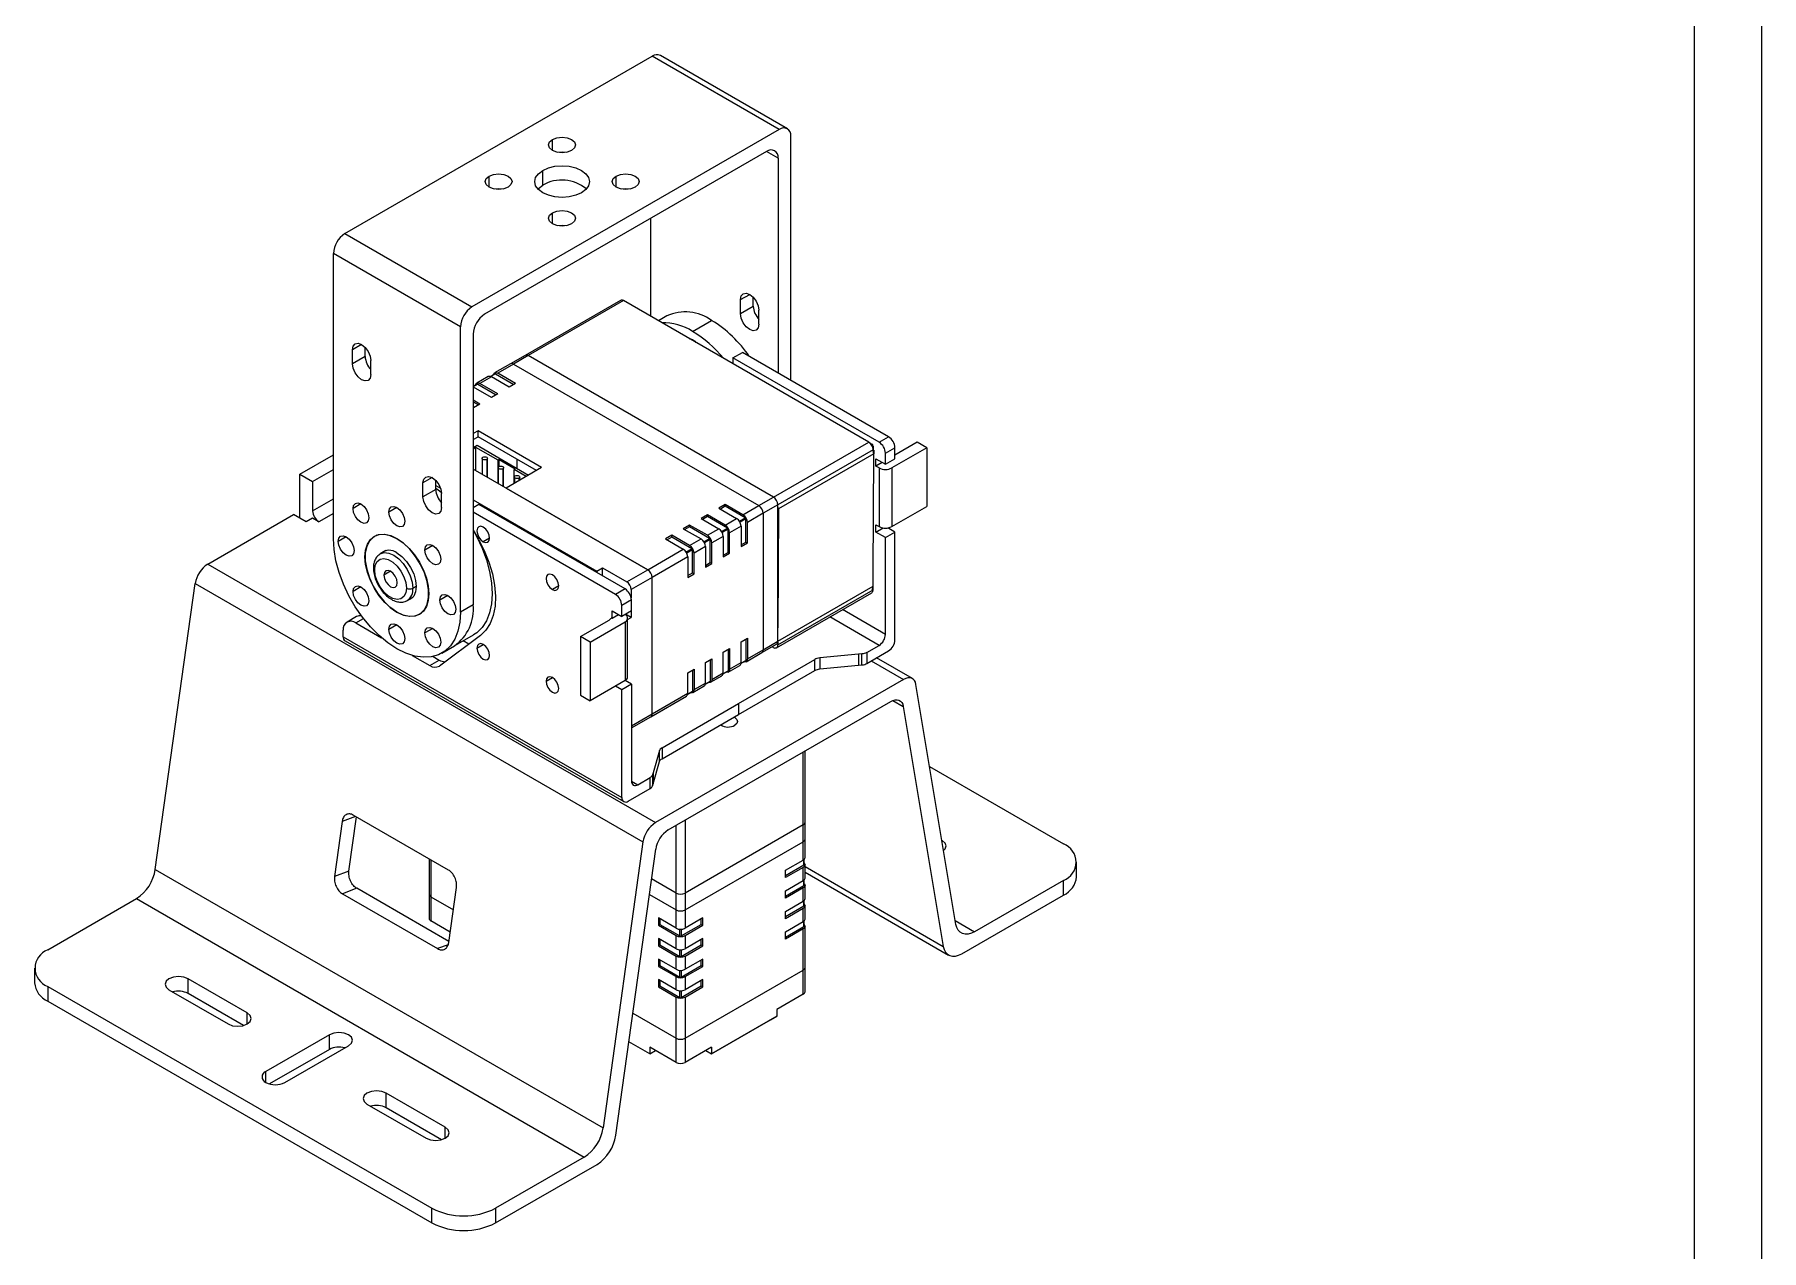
# Model space of a CAD drawing. Header units: inches. Extents: x -38 to 592, y -8 to 438.
# Drawn here: x 400.3 to 592.5, y 77.6 to 213 of the extents above; entities that cross this region are included whole.
import ezdxf

# ---------------------------------------------------------------- set-up
doc = ezdxf.new("R2010")
doc.units = ezdxf.units.IN
doc.header["$LTSCALE"] = 1.5
doc.header["$MEASUREMENT"] = 0
for name, color, linetype in [('1轮廓实线层', 7, 'Continuous'), ('2细线层', 4, 'Continuous'), ('图框层', 7, 'Continuous')]:
    doc.layers.add(name, color=color, linetype=linetype)

# ---------------------------------------------------------------- blocks, each defined once
blk = doc.blocks.new('ZwmFrameMain_A3^_^无分区图框^_^landscape')
at = {"layer": '1轮廓实线层'}
blk.add_line((390, 287), (390, 0), dxfattribs=at)
at = {"layer": '2细线层'}
blk.add_line((395, 292), (395, -5), dxfattribs=at)

msp = doc.modelspace()

# ---------------------------------------------------------------- linework, layer by layer
at = {"color": 7, "linetype": 'Continuous', "lineweight": 25}
for p, q in [((434.799, 190.837), (469.023, 210.594)), ((483.168, 202.429), (469.023, 210.594)), ((484.068, 202.518), (469.923, 210.683)), ((483.168, 202.429), (448.944, 182.672)), ((481.753, 199.979), (450.358, 181.855)), ((484.44, 174.509), (484.44, 201.694)), ((483.026, 199.244), (483.026, 175.325)), ((456.827, 196.245), (456.827, 197.878)), ((468.882, 181.608), (468.882, 192.549)), ((434.799, 190.837), (448.944, 182.672)), ((447.671, 180.467), (433.526, 188.633)), ((433.526, 156.87), (433.526, 188.633)), ((465.475, 183.408), (454.868, 177.285)), ((465.825, 183.373), (455.218, 177.25)), ((493.119, 167.616), (465.825, 183.373)), ((478.854, 181.933), (478.854, 183.485)), ((478.854, 181.933), (480.269, 182.75)), ((480.269, 182.75), (480.269, 183.764)), ((470.636, 181.674), (469.702, 181.135)), ((473.514, 179.954), (475.636, 181.179)), ((480.905, 180.75), (480.905, 182.301)), ((447.671, 148.704), (447.671, 180.467)), ((449.085, 179.651), (449.085, 149.521)), ((435.648, 176.344), (435.648, 177.895)), ((437.062, 177.16), (435.648, 176.344)), ((437.062, 177.16), (437.062, 178.175)), ((454.868, 177.285), (453.242, 176.346)), ((455.218, 177.25), (453.592, 176.311)), ((482.512, 161.493), (455.218, 177.25)), ((478.011, 176.996), (479.072, 177.608)), ((478.011, 176.996), (478.011, 176.338)), ((494.274, 167.607), (478.011, 176.996)), ((495.335, 168.22), (479.072, 177.608)), ((437.698, 175.16), (437.698, 176.712)), ((451.526, 175.234), (451.004, 174.933)), ((453.242, 176.346), (451.474, 175.325)), ((451.576, 175.229), (453.627, 174.046)), ((453.592, 176.311), (451.824, 175.291)), ((453.804, 174.148), (451.824, 175.291)), ((453.592, 176.311), (480.886, 160.554)), ((449.547, 174.091), (449.085, 173.825)), ((449.137, 173.739), (449.085, 173.766)), ((451.117, 172.596), (449.137, 173.739)), ((450.767, 174.917), (449.494, 174.182)), ((449.597, 174.086), (451.647, 172.903)), ((451.117, 174.882), (449.844, 174.148)), ((451.824, 173.005), (449.844, 174.148)), ((453.097, 173.739), (451.117, 174.882)), ((453.804, 174.148), (453.097, 173.739)), ((449.844, 171.862), (449.085, 172.3)), ((449.085, 172.096), (449.667, 171.76)), ((449.137, 171.453), (449.085, 171.483)), ((449.844, 171.862), (449.137, 171.453)), ((451.824, 173.005), (451.117, 172.596)), ((449.634, 168.881), (449.085, 168.564)), ((449.085, 167.901), (449.634, 168.218)), ((449.085, 167.01), (449.528, 167.266)), ((449.528, 167.266), (455.254, 163.961)), ((456.705, 164.799), (449.634, 168.881)), ((449.634, 168.218), (449.634, 168.881)), ((456.131, 164.467), (449.634, 168.218)), ((482.512, 161.493), (493.119, 167.616)), ((493.119, 167.616), (493.473, 167.412)), ((494.274, 167.607), (495.335, 168.22)), ((498.517, 167.607), (496.042, 166.178)), ((499.578, 166.994), (498.517, 167.607)), ((429.8, 164.044), (433.526, 166.195)), ((449.386, 167.021), (449.085, 166.847)), ((451.856, 165.595), (449.386, 167.021)), ((449.387, 164.452), (449.386, 167.021)), ((450.083, 165.809), (450.084, 164.049)), ((450.684, 163.703), (450.683, 165.809)), ((451.998, 165.677), (451.856, 165.595)), ((451.856, 163.026), (451.856, 165.595)), ((451.998, 165.677), (453.776, 164.65)), ((451.998, 164.91), (451.998, 165.677)), ((453.945, 165.729), (453.945, 164.716)), ((493.614, 166.759), (483.007, 160.636)), ((493.676, 166.313), (483.07, 160.19)), ((493.614, 167.167), (493.614, 166.759)), ((493.614, 166.63), (493.614, 166.759)), ((493.614, 153.053), (493.676, 166.313)), ((493.676, 166.724), (493.676, 166.313)), ((493.921, 165.77), (494.982, 165.158)), ((493.921, 164.953), (493.921, 165.77)), ((494.628, 165.362), (493.921, 164.953)), ((494.982, 166.382), (496.042, 166.995)), ((494.982, 165.158), (494.982, 166.382)), ((494.982, 165.158), (496.042, 165.77)), ((499.578, 166.994), (495.689, 164.749)), ((496.042, 165.77), (496.042, 166.995)), ((499.578, 166.994), (499.578, 160.462)), ((429.8, 159.145), (429.8, 164.044)), ((429.8, 164.044), (431.214, 163.228)), ((431.214, 163.228), (433.526, 164.563)), ((468.512, 153.411), (449.085, 164.626)), ((451.879, 164.773), (451.88, 163.012)), ((452.48, 162.666), (452.479, 164.773)), ((456.705, 164.799), (452.745, 162.513)), ((453.776, 164.65), (453.634, 164.569)), ((454.971, 163.797), (453.634, 164.569)), ((453.634, 163.026), (453.634, 164.569)), ((453.675, 163.736), (453.676, 163.05)), ((454.276, 163.396), (454.275, 163.737)), ((494.274, 164.749), (493.921, 164.953)), ((494.274, 164.749), (494.274, 158.217)), ((495.689, 164.749), (495.689, 158.217)), ((431.214, 163.228), (431.214, 159.962)), ((443.499, 161.523), (443.499, 163.075)), ((444.913, 162.34), (443.499, 161.523)), ((444.913, 162.34), (444.913, 163.354)), ((444.913, 162.789), (445.441, 162.484)), ((445.55, 160.339), (445.55, 161.891)), ((452.745, 162.513), (468.512, 153.411)), ((480.886, 160.554), (482.512, 161.493)), ((449.085, 161.197), (462.855, 153.248)), ((449.727, 160.668), (449.085, 160.297)), ((449.085, 160.38), (449.157, 160.339)), ((464.93, 150.667), (449.085, 159.814)), ((465.99, 151.279), (449.727, 160.668)), ((477.138, 160.677), (476.431, 160.269)), ((476.431, 160.269), (478.411, 159.126)), ((477.138, 160.473), (476.608, 160.167)), ((479.118, 159.534), (477.138, 160.677)), ((477.138, 160.473), (477.138, 160.677)), ((479.366, 159.187), (477.138, 160.473)), ((479.118, 159.534), (480.886, 160.554)), ((481.381, 159.697), (479.613, 158.677)), ((483.007, 160.636), (481.381, 159.697)), ((481.381, 159.697), (481.381, 144.509)), ((483.007, 145.448), (483.007, 160.636)), ((483.07, 160.19), (483.007, 146.938)), ((495.689, 158.217), (499.578, 160.462)), ((419.534, 154.035), (429.093, 159.554)), ((430.507, 158.737), (429.093, 159.554)), ((431.214, 159.145), (430.507, 158.737)), ((431.921, 158.737), (431.214, 159.145)), ((473.179, 158.391), (472.471, 157.983)), ((472.471, 157.983), (474.451, 156.84)), ((473.179, 158.187), (472.648, 157.881)), ((475.158, 157.248), (473.179, 158.391)), ((473.179, 158.187), (473.179, 158.391)), ((475.406, 156.901), (473.179, 158.187)), ((475.158, 159.534), (474.451, 159.126)), ((474.451, 159.126), (476.431, 157.983)), ((475.158, 159.33), (474.628, 159.024)), ((477.138, 158.391), (475.158, 159.534)), ((475.158, 159.33), (475.158, 159.534)), ((477.386, 158.044), (475.158, 159.33)), ((475.158, 157.248), (476.431, 157.983)), ((477.138, 158.391), (478.411, 159.126)), ((477.457, 155.349), (477.457, 157.921)), ((478.906, 158.268), (477.633, 157.534)), ((478.906, 158.268), (478.906, 155.982)), ((479.436, 156.492), (479.436, 159.064)), ((479.613, 156.39), (479.613, 158.677)), ((493.921, 158.421), (494.274, 158.217)), ((493.921, 157.605), (493.921, 158.421)), ((493.921, 157.605), (494.723, 158.068)), ((496.042, 157.605), (495.24, 158.068)), ((438.349, 157.262), (438.099, 157.117)), ((471.199, 157.248), (470.492, 156.84)), ((470.492, 156.84), (472.471, 155.697)), ((471.199, 157.044), (470.668, 156.738)), ((473.179, 156.105), (471.199, 157.248)), ((471.199, 157.044), (471.199, 157.248)), ((473.426, 155.758), (471.199, 157.044)), ((473.179, 156.105), (474.451, 156.84)), ((474.946, 155.982), (473.674, 155.248)), ((474.946, 155.982), (474.946, 153.696)), ((475.477, 154.206), (475.477, 156.779)), ((476.926, 157.125), (475.653, 156.391)), ((475.653, 154.104), (475.653, 156.391)), ((476.926, 157.125), (476.926, 154.839)), ((477.633, 155.247), (477.633, 157.534)), ((478.906, 156.186), (479.436, 156.492)), ((478.906, 155.982), (479.613, 156.39)), ((479.436, 156.492), (479.613, 156.39)), ((494.982, 156.992), (493.921, 157.605)), ((494.982, 156.992), (496.042, 157.605)), ((494.982, 146.214), (494.982, 156.992)), ((496.042, 145.601), (496.042, 157.605)), ((419.534, 154.035), (469.385, 125.257)), ((439.374, 155.544), (438.745, 155.181)), ((468.512, 153.411), (472.471, 155.697)), ((472.966, 154.839), (469.007, 152.554)), ((472.966, 154.839), (472.966, 152.553)), ((473.497, 153.063), (473.497, 155.636)), ((473.674, 152.961), (473.674, 155.248)), ((474.946, 153.9), (475.477, 154.206)), ((474.946, 153.696), (475.653, 154.104)), ((475.477, 154.206), (475.653, 154.104)), ((476.926, 155.043), (477.457, 155.349)), ((476.926, 154.839), (477.633, 155.247)), ((477.457, 155.349), (477.633, 155.247)), ((413.699, 120.032), (418.141, 151.88)), ((418.141, 151.88), (467.992, 123.101)), ((462.855, 153.248), (462.718, 153.168)), ((462.855, 153.248), (463.491, 153.615)), ((462.855, 153.248), (462.855, 153.089)), ((463.491, 153.615), (466.178, 152.064)), ((463.491, 152.722), (463.491, 153.615)), ((466.178, 152.064), (468.512, 153.411)), ((469.007, 152.554), (466.673, 151.206)), ((469.007, 137.366), (469.007, 152.554)), ((472.966, 152.757), (473.497, 153.063)), ((472.966, 152.553), (473.674, 152.961)), ((473.497, 153.063), (473.674, 152.961)), ((493.614, 151.571), (493.614, 153.062)), ((441.745, 149.985), (442.374, 150.348)), ((465.99, 151.279), (464.93, 150.667)), ((466.697, 150.054), (465.637, 149.442)), ((466.673, 151.206), (466.673, 150.28)), ((466.697, 148.83), (466.697, 150.054)), ((482.853, 144.727), (493.46, 150.85)), ((482.998, 145.044), (493.605, 151.167)), ((483.007, 145.448), (493.614, 151.571)), ((493.605, 151.167), (493.607, 151.534)), ((436.104, 148.202), (435.043, 147.59)), ((443.098, 148.457), (443.349, 148.601)), ((449.085, 149.521), (447.671, 148.704)), ((464.481, 148.068), (464.576, 148.013)), ((464.576, 148.83), (465.637, 148.217)), ((464.576, 148.013), (464.576, 148.83)), ((464.576, 148.013), (465.283, 148.421)), ((465.637, 148.217), (465.637, 149.442)), ((466.697, 148.83), (465.637, 148.217)), ((465.99, 148.421), (465.99, 148.421)), ((466.673, 148.104), (466.057, 148.46)), ((466.283, 147.878), (466.673, 148.104)), ((466.673, 148.816), (466.673, 148.104)), ((434.629, 145.949), (434.629, 146.674)), ((436.043, 147.491), (438.893, 145.846)), ((447.106, 144.997), (449.134, 146.168)), ((461.04, 145.972), (464.222, 147.809)), ((462.101, 145.36), (465.99, 147.605)), ((465.99, 147.605), (465.99, 141.072)), ((466.283, 141.481), (466.283, 148.013)), ((434.629, 145.949), (465.637, 128.049)), ((434.836, 145.491), (465.844, 127.591)), ((449.897, 146.1), (445.323, 142.693)), ((445.599, 144.125), (447.013, 144.941)), ((448.609, 145.141), (447.982, 145.503)), ((448.609, 145.141), (447.982, 145.503)), ((462.101, 145.36), (461.04, 145.972)), ((461.04, 145.972), (461.04, 139.44)), ((462.101, 145.36), (462.101, 138.827)), ((476.926, 144.224), (477.633, 144.632)), ((476.926, 141.938), (476.926, 144.224)), ((477.457, 144.53), (477.457, 142.162)), ((477.633, 144.632), (477.633, 142.346)), ((478.906, 145.367), (479.613, 145.775)), ((478.906, 143.081), (478.906, 145.367)), ((479.436, 145.673), (479.436, 143.305)), ((479.468, 143.168), (481.236, 144.189)), ((479.613, 145.775), (479.613, 143.489)), ((479.613, 143.489), (481.381, 144.509)), ((481.236, 144.189), (482.862, 145.128)), ((481.381, 144.509), (483.007, 145.448)), ((482.501, 144.763), (482.366, 144.841)), ((482.862, 145.128), (482.862, 145.128)), ((483, 145.354), (482.998, 145.044)), ((492.901, 144.196), (494.274, 144.989)), ((492.901, 142.971), (495.335, 144.377)), ((492.901, 144.196), (492.901, 142.971)), ((442.304, 143.877), (444.258, 142.749)), ((444.258, 142.749), (445.319, 143.361)), ((444.641, 143.752), (445.319, 143.361)), ((472.966, 141.938), (473.674, 142.346)), ((473.674, 142.346), (473.674, 140.06)), ((474.946, 143.081), (475.653, 143.489)), ((474.946, 140.795), (474.946, 143.081)), ((475.477, 143.387), (475.477, 141.019)), ((475.653, 143.489), (475.653, 141.203)), ((477.488, 142.025), (478.761, 142.76)), ((477.633, 142.346), (478.906, 143.081)), ((478.623, 138.513), (487.136, 143.427)), ((478.893, 142.958), (479.416, 143.259)), ((487.136, 142.203), (487.136, 143.427)), ((491.999, 144.001), (487.68, 143.589)), ((487.68, 143.589), (487.68, 142.364)), ((487.68, 142.364), (491.999, 142.776)), ((492.357, 144.035), (491.999, 144.001)), ((491.999, 144.001), (491.999, 142.776)), ((491.999, 142.776), (492.357, 142.81)), ((492.357, 142.81), (492.357, 144.035)), ((497.989, 141.291), (493.989, 143.6)), ((465.99, 141.072), (462.101, 138.827)), ((465.637, 140.052), (464.929, 140.46)), ((466.697, 140.664), (465.637, 140.052)), ((466.697, 140.664), (465.99, 141.072)), ((466.037, 141.101), (466.037, 141.045)), ((466.697, 140.664), (466.697, 129.886)), ((496.989, 141.192), (469.385, 125.257)), ((472.966, 139.652), (472.966, 141.938)), ((473.497, 142.244), (473.497, 139.876)), ((473.529, 139.74), (474.801, 140.474)), ((473.674, 140.06), (474.946, 140.795)), ((474.933, 140.672), (475.456, 140.973)), ((475.508, 140.883), (476.781, 141.617)), ((475.653, 141.203), (476.926, 141.938)), ((476.913, 141.815), (477.436, 142.116)), ((478.623, 137.288), (487.136, 142.203)), ((502.824, 113.926), (498.382, 140.645)), ((461.04, 139.44), (462.101, 138.827)), ((465.637, 128.049), (465.637, 140.052)), ((468.862, 137.045), (472.821, 139.331)), ((469.007, 137.366), (472.966, 139.652)), ((470.11, 133.598), (478.623, 138.513)), ((470.799, 124.44), (495.574, 138.743)), ((472.953, 139.529), (473.476, 139.831)), ((478.623, 138.513), (478.623, 137.288)), ((466.697, 135.796), (468.862, 137.045)), ((470.11, 132.374), (478.623, 137.288)), ((496.967, 138.196), (501.409, 111.476)), ((469.83, 133.284), (469.117, 130.791)), ((469.83, 132.059), (469.83, 133.284)), ((470.11, 133.598), (470.11, 132.374)), ((486.029, 125.291), (486.029, 133.232)), ((469.117, 130.791), (469.057, 130.584)), ((469.117, 129.566), (469.83, 132.059)), ((469.117, 130.791), (469.117, 129.566)), ((499.903, 131.494), (514.8, 122.895)), ((466.344, 127.64), (468.778, 129.046)), ((467.404, 129.477), (468.778, 130.27)), ((468.778, 129.046), (468.778, 130.27)), ((469.057, 130.584), (469.057, 129.36)), ((469.057, 129.36), (469.117, 129.566)), ((434.502, 125.39), (433.648, 119.267)), ((435.259, 119.862), (436.099, 125.886)), ((446.352, 119.967), (435.746, 126.09)), ((485.824, 125.005), (472.672, 117.412)), ((485.824, 123.127), (485.824, 125.005)), ((486.029, 123.413), (486.029, 125.291)), ((486.029, 123.413), (486.029, 125.291)), ((467.992, 123.101), (463.55, 91.254)), ((472.672, 115.534), (485.824, 123.127)), ((485.824, 121.086), (485.824, 123.127)), ((486.029, 121.371), (486.029, 123.413)), ((486.029, 121.371), (486.029, 123.413)), ((501.297, 123.264), (501.268, 123.281)), ((444.183, 121.22), (444.183, 117.287)), ((444.183, 121.22), (444.183, 117.287)), ((464.964, 90.437), (469.406, 122.285)), ((485.924, 120.555), (485.924, 121.158)), ((485.924, 120.555), (485.924, 121.158)), ((413.699, 120.032), (463.55, 91.254)), ((435.259, 119.862), (433.648, 119.267)), ((483.844, 119.943), (485.824, 121.086)), ((485.895, 120.514), (483.844, 119.33)), ((485.824, 120.269), (483.844, 119.126)), ((483.844, 119.126), (483.844, 119.943)), ((485.824, 118.799), (485.824, 120.269)), ((486.029, 119.085), (486.029, 120.555)), ((486.029, 119.085), (486.029, 120.555)), ((486.029, 119.726), (501.999, 110.507)), ((516.264, 119.221), (516.264, 120.854)), ((436.137, 117.937), (434.526, 117.343)), ((434.526, 117.343), (445.132, 111.22)), ((446.39, 112.018), (436.137, 117.937)), ((444.183, 117.287), (444.183, 114.593)), ((446.376, 111.92), (447.23, 118.043)), ((471.682, 117.412), (468.947, 118.992)), ((471.682, 115.534), (471.682, 117.412)), ((472.672, 117.412), (472.672, 115.534)), ((483.844, 117.656), (485.824, 118.799)), ((485.895, 118.228), (483.844, 117.044)), ((485.824, 117.983), (483.844, 116.84)), ((483.844, 116.84), (483.844, 117.656)), ((485.824, 116.513), (485.824, 117.983)), ((485.924, 118.269), (485.924, 118.872)), ((485.924, 118.269), (485.924, 118.872)), ((486.029, 116.799), (486.029, 118.269)), ((486.029, 116.799), (486.029, 118.269)), ((514.8, 118.813), (504.913, 113.105)), ((514.8, 117.179), (514.8, 118.813)), ((401.723, 111.092), (411.609, 116.799)), ((411.609, 116.799), (461.46, 88.02)), ((444.388, 117.002), (446.884, 115.561)), ((444.388, 117.002), (444.388, 114.307)), ((468.704, 117.253), (471.682, 115.534)), ((471.682, 113.493), (471.682, 115.534)), ((472.672, 115.534), (472.672, 113.493)), ((483.844, 115.37), (485.824, 116.513)), ((485.895, 115.941), (483.844, 114.758)), ((485.824, 115.696), (483.844, 114.553)), ((483.844, 114.553), (483.844, 115.37)), ((485.824, 114.227), (485.824, 115.696)), ((485.924, 115.982), (485.924, 116.586)), ((485.924, 115.982), (485.924, 116.586)), ((486.029, 114.512), (486.029, 115.982)), ((486.029, 114.512), (486.029, 115.982)), ((503.499, 110.656), (514.8, 117.179)), ((446.536, 113.067), (444.388, 114.307)), ((471.682, 113.493), (469.702, 114.636)), ((469.702, 114.636), (469.702, 113.819)), ((469.879, 113.922), (469.702, 113.819)), ((469.702, 113.819), (471.682, 112.676)), ((469.879, 114.534), (469.879, 113.922)), ((469.879, 113.922), (472.106, 112.636)), ((472.248, 112.636), (474.475, 113.922)), ((474.652, 114.636), (472.672, 113.493)), ((472.672, 112.676), (474.652, 113.819)), ((474.475, 113.922), (474.475, 114.534)), ((474.475, 113.922), (474.652, 113.819)), ((474.652, 113.819), (474.652, 114.636)), ((483.844, 113.084), (485.824, 114.227)), ((485.895, 113.655), (483.844, 112.471)), ((485.924, 113.696), (485.924, 114.3)), ((485.924, 113.696), (485.924, 114.3)), ((486.029, 109.123), (486.029, 113.696)), ((486.029, 109.123), (486.029, 113.696)), ((471.682, 111.207), (469.702, 112.35)), ((469.702, 112.35), (469.702, 111.533)), ((469.879, 111.635), (469.702, 111.533)), ((469.702, 111.533), (471.682, 110.39)), ((469.879, 112.248), (469.879, 111.635)), ((469.879, 111.635), (472.106, 110.349)), ((471.682, 111.207), (471.682, 112.676)), ((472.248, 110.349), (474.475, 111.635)), ((472.672, 112.676), (472.672, 111.207)), ((474.652, 112.35), (472.672, 111.207)), ((472.672, 110.39), (474.652, 111.533)), ((474.475, 111.635), (474.475, 112.248)), ((474.475, 111.635), (474.652, 111.533)), ((474.652, 111.533), (474.652, 112.35)), ((485.824, 113.41), (483.844, 112.267)), ((483.844, 112.267), (483.844, 113.084)), ((485.824, 108.838), (485.824, 113.41)), ((471.682, 108.92), (469.702, 110.063)), ((469.702, 110.063), (469.702, 109.247)), ((469.879, 109.961), (469.879, 109.349)), ((471.682, 108.92), (471.682, 110.39)), ((472.672, 110.39), (472.672, 108.92)), ((474.652, 110.063), (472.672, 108.92)), ((474.475, 109.349), (474.475, 109.961)), ((474.652, 109.247), (474.652, 110.063)), ((400.258, 109.051), (400.258, 107.417)), ((423.944, 104.056), (417.346, 107.865)), ((417.346, 106.232), (417.346, 107.865)), ((469.879, 109.349), (469.702, 109.247)), ((469.702, 109.247), (471.682, 108.104)), ((471.682, 106.634), (469.702, 107.777)), ((469.702, 107.777), (469.702, 106.961)), ((469.879, 109.349), (472.106, 108.063)), ((469.879, 107.675), (469.879, 107.063)), ((471.682, 106.634), (471.682, 108.104)), ((472.248, 108.063), (474.475, 109.349)), ((472.672, 108.104), (474.652, 109.247)), ((472.672, 101.245), (485.824, 108.838)), ((472.672, 108.104), (472.672, 106.634)), ((474.652, 107.777), (472.672, 106.634)), ((474.475, 109.349), (474.652, 109.247)), ((474.475, 107.063), (474.475, 107.675)), ((474.652, 106.961), (474.652, 107.777)), ((485.824, 106.143), (485.824, 108.838)), ((486.029, 106.429), (486.029, 109.123)), ((401.723, 107.01), (444.503, 82.313)), ((401.723, 107.01), (401.723, 105.376)), ((415.225, 106.64), (421.822, 102.832)), ((423.529, 102.663), (417.346, 106.232)), ((469.879, 107.063), (469.702, 106.961)), ((469.702, 106.961), (471.682, 105.818)), ((469.879, 107.063), (472.106, 105.777)), ((471.682, 101.245), (471.682, 105.818)), ((472.248, 105.777), (474.475, 107.063)), ((472.672, 105.818), (474.652, 106.961)), ((472.672, 105.818), (472.672, 101.245)), ((474.475, 107.063), (474.652, 106.961)), ((485.824, 106.143), (482.89, 104.449)), ((401.723, 105.376), (444.503, 80.68)), ((466.86, 104.029), (471.682, 101.245)), ((482.89, 104.449), (482.89, 103.714)), ((482.89, 103.714), (475.606, 99.51)), ((475.606, 99.509), (482.183, 103.306)), ((482.183, 103.306), (482.89, 103.714)), ((433.08, 101.64), (426.008, 97.558)), ((433.08, 100.007), (426.423, 96.164)), ((428.13, 96.333), (435.201, 100.415)), ((433.08, 100.007), (433.08, 101.64)), ((468.748, 99.51), (466.417, 100.855)), ((468.748, 99.509), (466.417, 100.855)), ((471.682, 98.55), (468.748, 100.244)), ((468.748, 100.244), (468.748, 99.51)), ((471.682, 98.55), (471.682, 101.245)), ((472.672, 101.245), (472.672, 98.55)), ((475.606, 100.244), (472.672, 98.55)), ((475.606, 100.244), (475.606, 99.51)), ((468.748, 99.51), (469.384, 99.877)), ((468.748, 99.509), (469.384, 99.877)), ((468.748, 99.509), (468.748, 99.51)), ((474.97, 99.877), (475.606, 99.51)), ((474.97, 99.877), (475.606, 99.509)), ((475.606, 99.51), (475.606, 99.509)), ((445.984, 91.332), (439.387, 95.141)), ((439.387, 93.508), (439.387, 95.141)), ((437.266, 93.916), (443.863, 90.108)), ((445.57, 89.939), (439.387, 93.508)), ((461.46, 88.02), (451.574, 82.313)), ((451.574, 80.68), (462.874, 87.204)), ((444.503, 80.68), (444.503, 82.313)), ((451.574, 82.313), (451.574, 80.68))]:
    msp.add_line(p, q, dxfattribs=at)
at = {"color": 1, "linetype": 'Continuous', "lineweight": 25}
for p, q in [((457.923, 200.103), (457.923, 201.327)), ((483.026, 199.244), (481.753, 199.979)), ((450.852, 196.021), (450.852, 197.245)), ((464.994, 196.021), (464.994, 197.245)), ((457.923, 191.939), (457.923, 193.163)), ((478.854, 183.485), (479.88, 184.077)), ((436.673, 178.487), (435.648, 177.895)), ((451.576, 175.229), (451.04, 174.92)), ((449.597, 174.086), (449.085, 173.791)), ((449.137, 173.739), (449.085, 173.71)), ((450.595, 165.686), (450.596, 163.753)), ((444.524, 163.667), (443.499, 163.075)), ((452.392, 164.65), (452.392, 162.717)), ((454.188, 163.614), (454.188, 163.345)), ((431.214, 159.962), (433.526, 161.297)), ((433.526, 159.664), (431.921, 158.737)), ((436.599, 160.736), (435.715, 160.225)), ((440.599, 160.34), (439.715, 159.83)), ((476.744, 157.673), (477.386, 158.044)), ((477.457, 157.921), (476.815, 157.551)), ((478.724, 158.816), (479.366, 159.187)), ((479.436, 159.064), (478.795, 158.694)), ((434.942, 157.073), (434.058, 156.563)), ((440.599, 156.87), (440.616, 156.88)), ((444.599, 156.118), (443.715, 155.607)), ((450.916, 156.931), (450.209, 156.523)), ((472.784, 155.388), (473.426, 155.758)), ((474.764, 156.531), (475.406, 156.901)), ((475.477, 156.779), (474.835, 156.408)), ((437.063, 154.848), (437.045, 154.838)), ((473.497, 155.636), (472.855, 155.265)), ((439.892, 153.236), (439.149, 152.807)), ((436.599, 151.498), (435.715, 150.987)), ((442.366, 151.358), (442.755, 151.583)), ((446.256, 150.542), (445.372, 150.032)), ((458.612, 151.614), (457.905, 151.206)), ((494.274, 144.989), (488.791, 148.154)), ((494.982, 146.214), (490.206, 148.971)), ((436.043, 147.491), (436.887, 147.978)), ((440.599, 147.275), (439.715, 146.765)), ((444.599, 146.879), (443.715, 146.369)), ((449.501, 144.683), (450.209, 145.091)), ((478.9, 142.996), (479.436, 143.305)), ((493.404, 143.262), (496.989, 141.192)), ((457.198, 140.999), (457.905, 141.407)), ((474.94, 140.71), (475.477, 141.019)), ((476.92, 141.853), (477.457, 142.162)), ((472.96, 139.567), (473.497, 139.876)), ((495.818, 138.859), (496.967, 138.196)), ((466.697, 136.033), (469.007, 137.366)), ((476.738, 136.2), (476.738, 136.09)), ((485.824, 125.005), (485.824, 133.114)), ((466.697, 129.886), (467.404, 129.477)), ((436.001, 125.943), (434.502, 125.39)), ((472.672, 125.521), (472.672, 117.412)), ((471.682, 117.412), (471.682, 124.95)), ((501.297, 123.107), (501.297, 123.264)), ((485.895, 120.514), (485.895, 121.133)), ((444.388, 121.101), (444.388, 117.002)), ((486.029, 120.355), (501.409, 111.476)), ((485.895, 118.228), (485.895, 118.847)), ((485.895, 115.941), (485.895, 116.561)), ((485.895, 113.655), (485.895, 114.274)), ((502.753, 114.352), (504.913, 113.105)), ((446.296, 111.649), (445.132, 111.22)), ((472.106, 112.636), (472.106, 113.377)), ((472.248, 113.377), (472.248, 112.636)), ((472.106, 110.349), (472.106, 111.09)), ((472.248, 111.09), (472.248, 110.349)), ((472.106, 108.063), (472.106, 108.804)), ((472.248, 108.804), (472.248, 108.063)), ((472.106, 105.777), (472.106, 106.518)), ((472.248, 106.518), (472.248, 105.777)), ((423.944, 102.832), (423.944, 104.056)), ((426.008, 96.333), (426.008, 97.558)), ((445.984, 90.108), (445.984, 91.332))]:
    msp.add_line(p, q, dxfattribs=at)
at = {"color": 7, "linetype": 'Continuous', "lineweight": 25, "flags": 128}
for points in [[(460.044, 200.103), (459.557, 199.915), (458.983, 199.849), (458.409, 199.915), (457.923, 200.103), (457.598, 200.384), (457.483, 200.715), (457.598, 201.046), (457.923, 201.327)], [(457.923, 201.327), (458.409, 201.515), (458.983, 201.581), (459.557, 201.515), (460.044, 201.327), (460.369, 201.046), (460.483, 200.715), (460.369, 200.384), (460.044, 200.103)], [(458.484, 199.899), (458.983, 199.948), (459.483, 199.899)], [(456.827, 197.878), (457.458, 198.158), (458.194, 198.334), (458.983, 198.394), (459.773, 198.334), (460.508, 198.158), (461.14, 197.878), (461.625, 197.513), (461.929, 197.089), (462.033, 196.633), (461.929, 196.177), (461.625, 195.753), (461.14, 195.388)], [(452.973, 196.021), (452.486, 195.833), (451.912, 195.767), (451.338, 195.833), (450.852, 196.021), (450.527, 196.302), (450.412, 196.633), (450.527, 196.964), (450.852, 197.245)], [(450.852, 197.245), (451.338, 197.433), (451.912, 197.499), (452.486, 197.433), (452.973, 197.245), (453.298, 196.964), (453.412, 196.633), (453.298, 196.302), (452.973, 196.021)], [(461.14, 195.388), (460.508, 195.108), (459.773, 194.932), (458.983, 194.872), (458.194, 194.932), (457.458, 195.108), (456.827, 195.388), (456.342, 195.753), (456.037, 196.177), (455.933, 196.633), (456.037, 197.089), (456.342, 197.513), (456.827, 197.878)], [(456.281, 195.817), (456.342, 195.88), (456.827, 196.245)], [(467.115, 196.021), (466.628, 195.833), (466.054, 195.767), (465.48, 195.833), (464.994, 196.021), (464.669, 196.302), (464.554, 196.633), (464.669, 196.964), (464.994, 197.245)], [(464.994, 197.245), (465.48, 197.433), (466.054, 197.499), (466.628, 197.433), (467.115, 197.245), (467.44, 196.964), (467.554, 196.633), (467.44, 196.302), (467.115, 196.021)], [(451.413, 195.817), (451.912, 195.866), (452.412, 195.817)], [(465.555, 195.817), (466.054, 195.866), (466.554, 195.817)], [(460.044, 191.939), (459.557, 191.751), (458.983, 191.685), (458.409, 191.751), (457.923, 191.939), (457.598, 192.22), (457.483, 192.551), (457.598, 192.882), (457.923, 193.163)], [(457.923, 193.163), (458.409, 193.351), (458.983, 193.417), (459.557, 193.351), (460.044, 193.163), (460.369, 192.882), (460.483, 192.551), (460.369, 192.22), (460.044, 191.939)], [(458.484, 191.734), (458.983, 191.784), (459.483, 191.734)], [(478.854, 183.485), (478.932, 183.893), (479.155, 184.149), (479.487, 184.213), (479.88, 184.077), (480.272, 183.76), (480.605, 183.312), (480.827, 182.799), (480.905, 182.301)], [(480.905, 180.75), (480.827, 180.341), (480.605, 180.086), (480.272, 180.021), (479.88, 180.157), (479.487, 180.474), (479.155, 180.923), (478.932, 181.435), (478.854, 181.933)], [(473.163, 179.137), (473.271, 179.141), (473.514, 179.056)], [(473.514, 179.056), (473.758, 178.86), (473.866, 178.731)], [(435.648, 177.895), (435.726, 178.303), (435.948, 178.559), (436.281, 178.624), (436.673, 178.488), (437.065, 178.171), (437.398, 177.722), (437.62, 177.21), (437.698, 176.712)], [(437.698, 175.16), (437.62, 174.752), (437.398, 174.496), (437.065, 174.432), (436.673, 174.568), (436.281, 174.885), (435.948, 175.333), (435.726, 175.846), (435.648, 176.344)], [(451.342, 175.128), (451.367, 175.202), (451.412, 175.274), (451.474, 175.325), (451.549, 175.353), (451.635, 175.356), (451.727, 175.335), (451.824, 175.291)], [(449.362, 173.985), (449.387, 174.059), (449.432, 174.131), (449.494, 174.182), (449.569, 174.21), (449.655, 174.213), (449.747, 174.192), (449.844, 174.148)], [(450.595, 165.686), (450.498, 165.649), (450.383, 165.636), (450.269, 165.649), (450.171, 165.686), (450.106, 165.743), (450.083, 165.809), (450.106, 165.875), (450.171, 165.931)], [(450.171, 165.931), (450.269, 165.969), (450.383, 165.982), (450.498, 165.969), (450.595, 165.931), (450.66, 165.875), (450.683, 165.809), (450.66, 165.743), (450.595, 165.686)], [(443.499, 163.075), (443.577, 163.483), (443.799, 163.738), (444.132, 163.803), (444.524, 163.667), (444.917, 163.35), (445.249, 162.901), (445.472, 162.389), (445.55, 161.891)], [(452.392, 164.65), (452.294, 164.613), (452.179, 164.6), (452.065, 164.613), (451.967, 164.65), (451.902, 164.706), (451.879, 164.773), (451.902, 164.839), (451.967, 164.895)], [(451.967, 164.895), (452.065, 164.933), (452.179, 164.946), (452.294, 164.933), (452.392, 164.895), (452.457, 164.839), (452.479, 164.773), (452.457, 164.706), (452.392, 164.65)], [(454.188, 163.614), (454.09, 163.577), (453.975, 163.563), (453.861, 163.576), (453.763, 163.614), (453.698, 163.67), (453.675, 163.736), (453.698, 163.803), (453.763, 163.859)], [(453.763, 163.859), (453.861, 163.896), (453.975, 163.91), (454.09, 163.896), (454.188, 163.859), (454.253, 163.803), (454.275, 163.737), (454.253, 163.67), (454.188, 163.614)], [(445.55, 160.339), (445.472, 159.931), (445.249, 159.675), (444.917, 159.611), (444.524, 159.747), (444.132, 160.064), (443.799, 160.513), (443.577, 161.025), (443.499, 161.523)], [(444.913, 162.494), (445.14, 162.329), (445.544, 162.015)], [(435.715, 160.225), (435.782, 160.577), (435.974, 160.798), (436.26, 160.853), (436.599, 160.736), (436.937, 160.463), (437.224, 160.076), (437.415, 159.634), (437.483, 159.205)], [(437.483, 159.205), (437.415, 158.853), (437.224, 158.633), (436.937, 158.577), (436.599, 158.695), (436.26, 158.968), (435.974, 159.354), (435.782, 159.796), (435.715, 160.225)], [(439.715, 159.83), (439.782, 160.181), (439.974, 160.402), (440.26, 160.458), (440.599, 160.34), (440.937, 160.067), (441.224, 159.68), (441.415, 159.239), (441.483, 158.809)], [(441.483, 158.809), (441.415, 158.457), (441.224, 158.237), (440.937, 158.181), (440.599, 158.299), (440.26, 158.572), (439.974, 158.958), (439.782, 159.4), (439.715, 159.83)], [(449.085, 157.814), (449.688, 156.821), (450.329, 155.554), (450.847, 154.258), (451.233, 152.962), (451.477, 151.693), (451.575, 150.479), (451.523, 149.348), (451.323, 148.323), (450.981, 147.428), (450.502, 146.682), (449.897, 146.1)], [(449.085, 157.8), (449.478, 157.09), (450.083, 155.809), (450.566, 154.507), (450.919, 153.212), (451.133, 151.95), (451.205, 150.746), (451.133, 149.625), (450.919, 148.611), (450.566, 147.723), (450.083, 146.979), (449.478, 146.396), (449.134, 146.168)], [(450.209, 158.156), (449.938, 158.25), (449.709, 158.205), (449.555, 158.029), (449.501, 157.748), (449.555, 157.404), (449.709, 157.051), (449.938, 156.741), (450.209, 156.523)], [(450.209, 156.523), (450.479, 156.429), (450.709, 156.473), (450.862, 156.65), (450.916, 156.931), (450.862, 157.275), (450.709, 157.628), (450.479, 157.938), (450.209, 158.156)], [(447.671, 148.704), (447.599, 147.584), (447.384, 146.569), (447.032, 145.681), (446.548, 144.937), (445.944, 144.353), (445.23, 143.941), (444.422, 143.709), (443.537, 143.662), (442.591, 143.801), (441.605, 144.122), (440.599, 144.62), (439.592, 145.284), (438.606, 146.101), (437.661, 147.054), (436.775, 148.124), (435.967, 149.289), (435.254, 150.524), (434.649, 151.806), (434.165, 153.108), (433.813, 154.404), (433.598, 155.666), (433.526, 156.87)], [(434.058, 156.563), (434.125, 156.915), (434.317, 157.135), (434.604, 157.191), (434.942, 157.073), (435.28, 156.8), (435.567, 156.414), (435.758, 155.972), (435.826, 155.542)], [(435.826, 155.542), (435.758, 155.191), (435.567, 154.97), (435.28, 154.914), (434.942, 155.032), (434.604, 155.305), (434.317, 155.692), (434.125, 156.133), (434.058, 156.563)], [(437.045, 154.838), (437.114, 155.599), (437.316, 156.252), (437.644, 156.772), (438.086, 157.139), (438.625, 157.338), (439.239, 157.363), (439.905, 157.211), (440.599, 156.89), (441.292, 156.411), (441.958, 155.793), (442.573, 155.059), (443.111, 154.238), (443.553, 153.361), (443.881, 152.462), (444.084, 151.576), (444.152, 150.736)], [(440.599, 156.87), (439.864, 157.205), (439.161, 157.347), (438.52, 157.29), (437.971, 157.036), (437.537, 156.596), (437.236, 155.99), (437.082, 155.244), (437.082, 154.39), (437.236, 153.467), (437.537, 152.513), (437.971, 151.572), (438.52, 150.684), (439.161, 149.887), (439.864, 149.218), (440.599, 148.704)], [(440.599, 148.704), (441.334, 148.369), (442.037, 148.227), (442.677, 148.284), (443.226, 148.538), (443.66, 148.978), (443.961, 149.584), (444.115, 150.33), (444.115, 151.184), (443.961, 152.108), (443.66, 153.061), (443.226, 154.002), (442.677, 154.89), (442.037, 155.687), (441.334, 156.356), (440.599, 156.87)], [(443.715, 155.607), (443.782, 155.959), (443.974, 156.179), (444.26, 156.235), (444.599, 156.118), (444.937, 155.845), (445.224, 155.458), (445.415, 155.016), (445.483, 154.587)], [(444.152, 150.736), (444.084, 149.975), (443.881, 149.322), (443.553, 148.802), (443.111, 148.435), (442.573, 148.236), (441.958, 148.211), (441.292, 148.363), (440.599, 148.684), (439.905, 149.163), (439.239, 149.781), (438.625, 150.515), (438.086, 151.336), (437.644, 152.213), (437.316, 153.112), (437.114, 153.998), (437.045, 154.838)], [(438.124, 153.399), (438.195, 153.933), (438.404, 154.341), (438.734, 154.59), (439.157, 154.66), (439.64, 154.545), (440.143, 154.254), (440.626, 153.812), (441.049, 153.253), (441.379, 152.624), (441.588, 151.975), (441.659, 151.358)], [(440.599, 155.277), (441.157, 154.87), (441.677, 154.321), (442.124, 153.668), (442.466, 152.954), (442.682, 152.229), (442.755, 151.542), (442.682, 150.94), (442.466, 150.464), (442.124, 150.146), (441.823, 150.03)], [(445.483, 154.587), (445.415, 154.235), (445.224, 154.014), (444.937, 153.959), (444.599, 154.076), (444.26, 154.349), (443.974, 154.736), (443.782, 155.178), (443.715, 155.607)], [(441.659, 151.358), (441.588, 150.825), (441.379, 150.417), (441.049, 150.168), (440.626, 150.098), (440.143, 150.213), (439.64, 150.503), (439.157, 150.946), (438.734, 151.504), (438.404, 152.134), (438.195, 152.783), (438.124, 153.399)], [(440.634, 151.95), (440.577, 152.311), (440.417, 152.682), (440.176, 153.007), (439.892, 153.236), (439.607, 153.335), (439.367, 153.288), (439.206, 153.103), (439.149, 152.807)], [(439.149, 152.807), (439.206, 152.447), (439.367, 152.076), (439.607, 151.751), (439.892, 151.521), (440.176, 151.423), (440.417, 151.469), (440.577, 151.655), (440.634, 151.95)], [(457.905, 152.839), (457.635, 152.933), (457.405, 152.889), (457.252, 152.712), (457.198, 152.431), (457.252, 152.087), (457.405, 151.734), (457.635, 151.424), (457.905, 151.206)], [(457.905, 151.206), (458.176, 151.112), (458.405, 151.157), (458.558, 151.333), (458.612, 151.614), (458.558, 151.958), (458.405, 152.311), (458.176, 152.621), (457.905, 152.839)], [(435.715, 150.987), (435.782, 151.339), (435.974, 151.56), (436.26, 151.615), (436.599, 151.498), (436.937, 151.225), (437.224, 150.838), (437.415, 150.396), (437.483, 149.967)], [(437.483, 149.967), (437.415, 149.615), (437.224, 149.395), (436.937, 149.339), (436.599, 149.456), (436.26, 149.729), (435.974, 150.116), (435.782, 150.558), (435.715, 150.987)], [(445.372, 150.032), (445.439, 150.383), (445.63, 150.604), (445.917, 150.66), (446.255, 150.542), (446.594, 150.269), (446.88, 149.882), (447.072, 149.441), (447.139, 149.011)], [(447.139, 149.011), (447.072, 148.659), (446.88, 148.439), (446.594, 148.383), (446.255, 148.501), (445.917, 148.774), (445.63, 149.16), (445.439, 149.602), (445.372, 150.032)], [(439.715, 146.765), (439.782, 147.117), (439.974, 147.337), (440.26, 147.393), (440.599, 147.275), (440.937, 147.002), (441.224, 146.616), (441.415, 146.174), (441.483, 145.744)], [(441.483, 145.744), (441.415, 145.393), (441.224, 145.172), (440.937, 145.116), (440.599, 145.234), (440.26, 145.507), (439.974, 145.894), (439.782, 146.336), (439.715, 146.765)], [(443.715, 146.369), (443.782, 146.721), (443.974, 146.941), (444.26, 146.997), (444.599, 146.88), (444.937, 146.607), (445.224, 146.22), (445.415, 145.778), (445.483, 145.349)], [(445.483, 145.349), (445.415, 144.997), (445.224, 144.776), (444.937, 144.721), (444.599, 144.838), (444.26, 145.111), (443.974, 145.498), (443.782, 145.94), (443.715, 146.369)], [(450.916, 143.867), (450.862, 144.21), (450.709, 144.563), (450.479, 144.873), (450.209, 145.091), (449.938, 145.185), (449.709, 145.141), (449.555, 144.964), (449.501, 144.683)], [(449.501, 144.683), (449.555, 144.339), (449.709, 143.986), (449.938, 143.677), (450.209, 143.458), (450.479, 143.364), (450.709, 143.409), (450.862, 143.585), (450.916, 143.867)], [(477.633, 142.346), (477.624, 142.24), (477.596, 142.149), (477.55, 142.077), (477.488, 142.026), (477.413, 141.998), (477.328, 141.994), (477.251, 142.01)], [(479.613, 143.489), (479.604, 143.383), (479.576, 143.292), (479.53, 143.22), (479.468, 143.168), (479.393, 143.141), (479.308, 143.137), (479.231, 143.153)], [(458.612, 140.183), (458.558, 140.526), (458.405, 140.88), (458.176, 141.189), (457.905, 141.408), (457.635, 141.502), (457.405, 141.457), (457.252, 141.281), (457.198, 140.999)], [(457.198, 140.999), (457.252, 140.656), (457.405, 140.302), (457.635, 139.993), (457.905, 139.774), (458.176, 139.68), (458.405, 139.725), (458.558, 139.901), (458.612, 140.183)], [(475.653, 141.203), (475.644, 141.097), (475.616, 141.006), (475.57, 140.934), (475.508, 140.883), (475.433, 140.855), (475.348, 140.851), (475.272, 140.867)], [(498.382, 140.645), (498.318, 140.884), (498.214, 141.082), (498.073, 141.234), (497.898, 141.335), (497.696, 141.382), (497.473, 141.373), (497.234, 141.309), (496.989, 141.192)], [(473.674, 140.06), (473.664, 139.954), (473.636, 139.863), (473.59, 139.791), (473.529, 139.74), (473.454, 139.712), (473.368, 139.708), (473.292, 139.724)], [(495.574, 138.743), (495.82, 138.86), (496.058, 138.924), (496.282, 138.932), (496.484, 138.885), (496.658, 138.784), (496.8, 138.632), (496.904, 138.434), (496.967, 138.196)], [(478.122, 136.999), (478.223, 136.947), (478.45, 136.751), (478.53, 136.519), (478.45, 136.287), (478.223, 136.09)], [(501.457, 122.148), (501.622, 122.32), (501.737, 122.652), (501.622, 122.983), (501.297, 123.264)], [(485.924, 120.768), (485.976, 120.709), (486.016, 120.634), (486.029, 120.555), (486.016, 120.476), (485.976, 120.4), (485.911, 120.33), (485.824, 120.269)], [(485.924, 120.768), (485.976, 120.709), (486.016, 120.634), (486.029, 120.555), (486.016, 120.476), (485.976, 120.4), (485.911, 120.33), (485.824, 120.269)], [(485.924, 118.481), (485.976, 118.423), (486.016, 118.347), (486.029, 118.269), (486.016, 118.19), (485.976, 118.114), (485.911, 118.044), (485.824, 117.983)], [(485.924, 118.481), (485.976, 118.423), (486.016, 118.347), (486.029, 118.269), (486.016, 118.19), (485.976, 118.114), (485.911, 118.044), (485.824, 117.983)], [(485.924, 116.195), (485.976, 116.137), (486.016, 116.061), (486.029, 115.982), (486.016, 115.903), (485.976, 115.828), (485.911, 115.758), (485.824, 115.696)], [(485.924, 116.195), (485.976, 116.137), (486.016, 116.061), (486.029, 115.982), (486.016, 115.903), (485.976, 115.828), (485.911, 115.758), (485.824, 115.696)], [(485.924, 113.909), (485.976, 113.851), (486.016, 113.775), (486.029, 113.696), (486.016, 113.617), (485.976, 113.541), (485.911, 113.471), (485.824, 113.41)], [(485.924, 113.909), (485.976, 113.851), (486.016, 113.775), (486.029, 113.696), (486.016, 113.617), (485.976, 113.541), (485.911, 113.471), (485.824, 113.41)], [(504.913, 113.105), (504.544, 112.93), (504.187, 112.834), (503.852, 112.821), (503.549, 112.892), (503.287, 113.043), (503.075, 113.271), (502.919, 113.568), (502.824, 113.926)], [(501.409, 111.476), (501.505, 111.119), (501.661, 110.821), (501.873, 110.593), (502.134, 110.442), (502.437, 110.372), (502.773, 110.385), (503.13, 110.48), (503.499, 110.656)], [(417.346, 107.865), (416.86, 108.052), (416.286, 108.118), (415.712, 108.052), (415.225, 107.865), (414.9, 107.584), (414.786, 107.252), (414.9, 106.921), (415.225, 106.64)], [(421.822, 102.832), (422.309, 102.644), (422.883, 102.578), (423.457, 102.644), (423.944, 102.832), (424.269, 103.113), (424.383, 103.444), (424.269, 103.775), (423.944, 104.056)], [(435.201, 100.415), (435.526, 100.696), (435.64, 101.027), (435.526, 101.359), (435.201, 101.64), (434.714, 101.827), (434.14, 101.893), (433.566, 101.827), (433.08, 101.64)], [(439.387, 95.141), (438.901, 95.329), (438.326, 95.395), (437.752, 95.329), (437.266, 95.141), (436.941, 94.86), (436.826, 94.529), (436.941, 94.197), (437.266, 93.916)], [(443.863, 90.108), (444.35, 89.92), (444.924, 89.854), (445.498, 89.92), (445.984, 90.108), (446.309, 90.389), (446.424, 90.72), (446.309, 91.052), (445.984, 91.332)]]:
    msp.add_lwpolyline(points, dxfattribs=at)
at = {"color": 1, "linetype": 'Continuous', "lineweight": 25, "flags": 128}
msp.add_lwpolyline([(438.745, 155.181), (439.184, 155.317), (439.696, 155.266), (440.245, 155.033), (440.794, 154.632), (441.306, 154.092), (441.745, 153.449), (442.082, 152.747), (442.294, 152.034), (442.366, 151.358)], dxfattribs=at)
at = {"color": 7, "linetype": 'Continuous', "lineweight": 25}
for centre, radius, start, end in [((469.55, 209.858), 0.905, 65.69288, 125.61758), ((483.665, 201.82), 0.786, 350.78596, 129.20329), ((482.25, 199.37), 0.786, 350.78596, 129.20329), ((458.946, 192.517), 4.289, 50.30147, 119.61929), ((436.29, 188.507), 2.766, 122.60548, 177.39452), ((450.434, 180.341), 2.766, 122.60548, 177.39452), ((482.552, 182.873), 2.287, 183.09303, 223.92767), ((451.849, 179.525), 2.766, 122.60548, 177.39452), ((470.228, 174.791), 6.121, 57.52618, 91.27912), ((472.712, 177.143), 4.984, 54.0761, 114.61344), ((468.336, 169.351), 13.899, 34.24802, 58.31846), ((466.764, 168.79), 13.047, 38.7599, 58.84097), ((439.345, 177.284), 2.287, 183.09303, 223.92767), ((455.013, 176.964), 0.352, 54.38242, 114.30712), ((450.912, 174.596), 0.352, 54.38242, 114.30712), ((451.547, 175.188), 0.0503, 54.38183, 114.31395), ((453.387, 176.025), 0.352, 54.38242, 114.30712), ((449.567, 174.045), 0.0503, 54.38183, 114.31395), ((493.307, 167.153), 0.307, 2.60519, 57.39481), ((493.446, 166.313), 1.537, 2.60548, 57.39452), ((494.507, 166.925), 1.537, 2.60548, 57.39452), ((494.982, 166.114), 1.537, 242.60967, 297.39033), ((447.196, 162.463), 2.287, 183.09303, 223.92767), ((481.933, 160.587), 1.076, 2.60548, 57.39452), ((432.75, 160.032), 1.537, 182.60548, 237.39452), ((480.306, 159.648), 1.076, 2.60548, 57.39452), ((482.156, 160.175), 0.914, 0.95511, 21.32953), ((475.852, 157.077), 1.076, 2.60548, 57.39452), ((476.559, 157.485), 1.076, 2.60548, 57.39452), ((477.303, 157.914), 0.154, 2.60548, 57.39452), ((477.831, 158.22), 1.076, 2.60548, 57.39452), ((478.539, 158.628), 1.076, 2.60548, 57.39452), ((479.283, 159.057), 0.154, 2.60548, 57.39452), ((494.982, 159.582), 1.537, 242.60967, 297.39033), ((472.599, 155.199), 1.076, 2.60548, 57.39452), ((473.343, 155.629), 0.154, 2.60548, 57.39452), ((473.872, 155.934), 1.076, 2.60548, 57.39452), ((474.579, 156.342), 1.076, 2.60548, 57.39452), ((475.323, 156.772), 0.154, 2.60548, 57.39452), ((421.233, 151.409), 3.128, 122.90592, 171.34794), ((439.741, 154.21), 1.369, 51.22143, 132.07485), ((471.892, 154.791), 1.076, 2.60548, 57.39452), ((465.599, 151.158), 1.076, 2.60548, 57.39452), ((467.932, 152.505), 1.076, 2.60548, 57.39452), ((442.013, 152.041), 0.769, 242.60967, 297.39033), ((464.101, 149.372), 1.537, 2.60548, 57.39452), ((465.162, 149.984), 1.537, 2.60548, 57.39452), ((436.481, 147.505), 0.792, 76.87933, 118.39697), ((444.127, 149.006), 4.985, 305.38471, 5.92747), ((465.835, 148.013), 0.437, 290.78342, 69.21658), ((435.491, 146.814), 0.873, 50.79671, 189.21404), ((493.446, 146.284), 1.537, 302.60548, 357.39452), ((435.119, 145.895), 0.493, 173.70115, 234.98667), ((481.048, 144.467), 0.336, 304.05635, 7.25583), ((481.038, 144.472), 0.345, 305.01333, 6.29885), ((482.696, 144.998), 0.306, 230.26067, 8.67356), ((482.664, 145.41), 0.345, 305.01333, 6.29885), ((482.674, 145.406), 0.336, 304.05635, 7.25583), ((494.507, 145.671), 1.537, 302.60548, 357.39452), ((444.833, 143.523), 0.964, 233.40166, 300.57538), ((445.985, 144.417), 1.249, 237.73289, 268.91423), ((478.563, 143.043), 0.345, 305.01333, 6.29885), ((479.386, 143.3), 0.0503, 305.69804, 5.62038), ((465.783, 141.531), 0.503, 294.37466, 354.3052), ((474.603, 140.757), 0.345, 305.01333, 6.29885), ((475.427, 141.014), 0.0503, 305.69804, 5.62038), ((476.583, 141.9), 0.345, 305.01333, 6.29885), ((477.407, 142.157), 0.0503, 305.69804, 5.62038), ((472.623, 139.614), 0.345, 305.01333, 6.29885), ((473.447, 139.871), 0.0503, 305.69804, 5.62038), ((468.664, 137.328), 0.345, 305.01333, 6.29885), ((468.674, 137.323), 0.336, 304.05635, 7.25583), ((477.484, 137.423), 1.524, 236.76405, 298.98398), ((467.128, 129.816), 0.437, 170.78596, 309.20329), ((466.068, 127.979), 0.437, 170.78596, 309.20329), ((471.084, 122.631), 3.128, 122.90592, 171.34794), ((485.679, 125.326), 0.352, 294.37466, 354.3052), ((472.498, 121.814), 3.128, 122.90592, 171.34794), ((485.679, 123.448), 0.352, 294.37466, 354.3052), ((485.679, 121.406), 0.352, 294.37466, 354.3052), ((514.025, 120.854), 2.183, 290.78342, 69.21658), ((409.06, 120.738), 4.692, 302.90592, 351.34794), ((485.874, 120.56), 0.0503, 294.37466, 354.3052), ((513.762, 119.47), 2.515, 294.37466, 354.3052), ((444.533, 117.322), 0.352, 185.6948, 245.62534), ((472.177, 118.368), 1.076, 242.60967, 297.39033), ((485.679, 119.12), 0.352, 294.37466, 354.3052), ((485.874, 118.274), 0.0503, 294.37466, 354.3052), ((472.177, 116.49), 1.076, 242.60967, 297.39033), ((485.679, 116.834), 0.352, 294.37466, 354.3052), ((485.874, 115.987), 0.0503, 294.37466, 354.3052), ((444.533, 114.628), 0.352, 185.6948, 245.62534), ((472.177, 114.448), 1.076, 242.60967, 297.39033), ((485.679, 114.547), 0.352, 294.37466, 354.3052), ((485.874, 113.701), 0.0503, 294.37466, 354.3052), ((472.177, 113.632), 1.076, 242.60967, 297.39033), ((472.177, 112.772), 0.154, 242.60967, 297.39033), ((402.497, 109.051), 2.183, 110.78342, 249.21658), ((472.177, 112.162), 1.076, 242.60967, 297.39033), ((472.177, 111.345), 1.076, 242.60967, 297.39033), ((472.177, 110.486), 0.154, 242.60967, 297.39033), ((472.177, 109.876), 1.076, 242.60967, 297.39033), ((472.177, 109.059), 1.076, 242.60967, 297.39033), ((472.177, 108.2), 0.154, 242.60967, 297.39033), ((485.679, 109.158), 0.352, 294.37466, 354.3052), ((402.761, 107.667), 2.515, 185.6948, 245.62534), ((416.276, 104.124), 2.364, 63.07381, 105.6054), ((472.177, 107.589), 1.076, 242.60967, 297.39033), ((472.177, 106.773), 1.076, 242.60967, 297.39033), ((472.177, 105.913), 0.154, 242.60967, 297.39033), ((485.679, 106.464), 0.352, 294.37466, 354.3052), ((434.15, 97.898), 2.364, 74.3946, 116.92619), ((472.177, 102.2), 1.076, 242.60967, 297.39033), ((472.177, 99.506), 1.076, 242.60967, 297.39033), ((426.241, 96.945), 0.655, 110.78342, 249.21658), ((427.069, 98.38), 2.306, 242.60967, 297.39033), ((438.316, 91.4), 2.364, 63.07381, 105.6054), ((458.911, 91.959), 4.692, 302.90592, 351.34794), ((460.326, 91.143), 4.692, 302.90592, 351.34794), ((448.038, 89.137), 7.685, 242.60967, 297.39033), ((448.038, 87.504), 7.685, 242.60967, 297.39033)]:
    msp.add_arc(centre, radius, start, end, dxfattribs=at)
at = {"color": 1, "linetype": 'Continuous', "lineweight": 25}
for centre, radius, start, end in [((438.228, 153.628), 0.251, 185.70995, 245.62402), ((440.945, 151.174), 1.434, 303.93127, 7.37601)]:
    msp.add_arc(centre, radius, start, end, dxfattribs=at)
at = {"color": 7, "linetype": 'Continuous', "lineweight": 25}
for points, knots in [([(465.825, 183.373), (465.759, 183.403), (465.628, 183.463), (465.526, 183.426), (465.475, 183.408)], [0, 0, 0, 0, 0.5000511, 1, 1, 1, 1]), ([(493.676, 166.313), (493.67, 166.393), (493.659, 166.542), (493.582, 166.699), (493.546, 166.772)], [0, 0, 0, 0, 0.5306358, 1, 1, 1, 1]), ([(438.75, 155.175), (438.627, 155.091), (438.373, 154.917), (438.126, 154.495), (437.996, 154.049), (437.983, 153.733), (437.977, 153.603)], [0, 0, 0, 0, 0.2526227, 0.5241119, 0.8047486, 1, 1, 1, 1]), ([(437.977, 153.603), (437.981, 153.489), (437.993, 153.163), (438.116, 152.595), (438.374, 151.927), (438.74, 151.294), (439.189, 150.733), (439.703, 150.273), (440.24, 149.958), (440.774, 149.794), (441.262, 149.801), (441.599, 149.875), (441.729, 149.981), (441.74, 149.99)], [0, 0, 0, 0, 0.0581281, 0.1657723, 0.2730495, 0.3800889, 0.4874586, 0.5956822, 0.7055459, 0.8058582, 0.9004308, 0.9913555, 1, 1, 1, 1]), ([(493.46, 150.85), (493.501, 150.884), (493.584, 150.953), (493.598, 151.095), (493.605, 151.167)], [0, 0, 0, 0, 0.4966178, 1, 1, 1, 1]), ([(493.469, 151.251), (493.469, 151.251), (493.522, 151.261), (493.589, 151.367), (493.605, 151.503), (493.614, 151.571)], [0, 0, 0, 0, 0.0001021, 0.5000511, 1, 1, 1, 1]), ([(492.901, 144.196), (492.81, 144.153), (492.648, 144.076), (492.446, 144.047), (492.357, 144.035)], [0, 0, 0, 0, 0.5616248, 1, 1, 1, 1]), ([(487.68, 143.589), (487.566, 143.571), (487.364, 143.54), (487.205, 143.462), (487.136, 143.427)], [0, 0, 0, 0, 0.5621697, 1, 1, 1, 1]), ([(487.136, 142.203), (487.227, 142.246), (487.389, 142.323), (487.591, 142.351), (487.68, 142.364)], [0, 0, 0, 0, 0.5616248, 1, 1, 1, 1]), ([(492.357, 142.81), (492.471, 142.828), (492.673, 142.859), (492.832, 142.937), (492.901, 142.971)], [0, 0, 0, 0, 0.5621696, 1, 1, 1, 1]), ([(470.11, 133.598), (470.035, 133.546), (469.902, 133.453), (469.852, 133.336), (469.83, 133.284)], [0, 0, 0, 0, 0.5616248, 1, 1, 1, 1]), ([(469.83, 132.059), (469.861, 132.125), (469.914, 132.242), (470.05, 132.334), (470.11, 132.374)], [0, 0, 0, 0, 0.56216964, 1, 1, 1, 1]), ([(469.057, 130.584), (469.027, 130.519), (468.973, 130.402), (468.837, 130.31), (468.778, 130.27)], [0, 0, 0, 0, 0.5621697, 1, 1, 1, 1]), ([(468.778, 129.046), (468.853, 129.098), (468.986, 129.191), (469.036, 129.308), (469.057, 129.36)], [0, 0, 0, 0, 0.5616248, 1, 1, 1, 1]), ([(435.746, 126.09), (435.621, 126.162), (435.482, 126.212), (435.203, 126.235), (435.064, 126.207), (434.821, 126.071), (434.718, 125.962), (434.57, 125.699), (434.524, 125.545), (434.502, 125.39)], [0, 0, 0, 0, 0.25, 0.25, 0.5, 0.5, 0.75, 0.75, 1, 1, 1, 1]), ([(433.648, 119.267), (433.627, 119.113), (433.626, 118.933), (433.684, 118.55), (433.744, 118.348), (433.915, 117.972), (434.027, 117.8), (434.27, 117.521), (434.401, 117.415), (434.526, 117.343)], [0, 0, 0, 0, 0.25, 0.25, 0.5, 0.5, 0.75, 0.75, 1, 1, 1, 1]), ([(436.137, 117.937), (436.012, 118.009), (435.881, 118.115), (435.638, 118.394), (435.526, 118.566), (435.355, 118.942), (435.295, 119.144), (435.237, 119.527), (435.238, 119.707), (435.259, 119.862)], [0, 0, 0, 0, 0.25, 0.25, 0.5, 0.5, 0.75, 0.75, 1, 1, 1, 1]), ([(447.23, 118.043), (447.252, 118.197), (447.252, 118.377), (447.194, 118.76), (447.135, 118.962), (446.963, 119.338), (446.852, 119.51), (446.608, 119.789), (446.477, 119.895), (446.352, 119.967)], [0, 0, 0, 0, 0.25, 0.25, 0.5, 0.5, 0.75, 0.75, 1, 1, 1, 1]), ([(445.132, 111.22), (445.257, 111.148), (445.396, 111.098), (445.675, 111.075), (445.815, 111.103), (446.057, 111.239), (446.16, 111.348), (446.308, 111.611), (446.355, 111.765), (446.376, 111.92)], [0, 0, 0, 0, 0.25, 0.25, 0.5, 0.5, 0.75, 0.75, 1, 1, 1, 1])]:
    msp.add_open_spline(points, degree=3, knots=knots, dxfattribs=at)
for points in [[(493.614, 166.759), (493.607, 166.838), (493.592, 166.997), (493.477, 167.252), (493.314, 167.478), (493.184, 167.57), (493.119, 167.616)], [(464.481, 148.068), (464.453, 148.02), (464.396, 147.924), (464.28, 147.847), (464.222, 147.809)]]:
    msp.add_open_spline(points, degree=3, dxfattribs=at)

# ---------------------------------------------------------------- block references
at = {"layer": '图框层', "xscale": 1.5, "yscale": 1.5, "zscale": 1.5}
msp.add_blockref('ZwmFrameMain_A3^_^无分区图框^_^landscape', (0, 0), dxfattribs=at)

doc.saveas('drawing.dxf')
